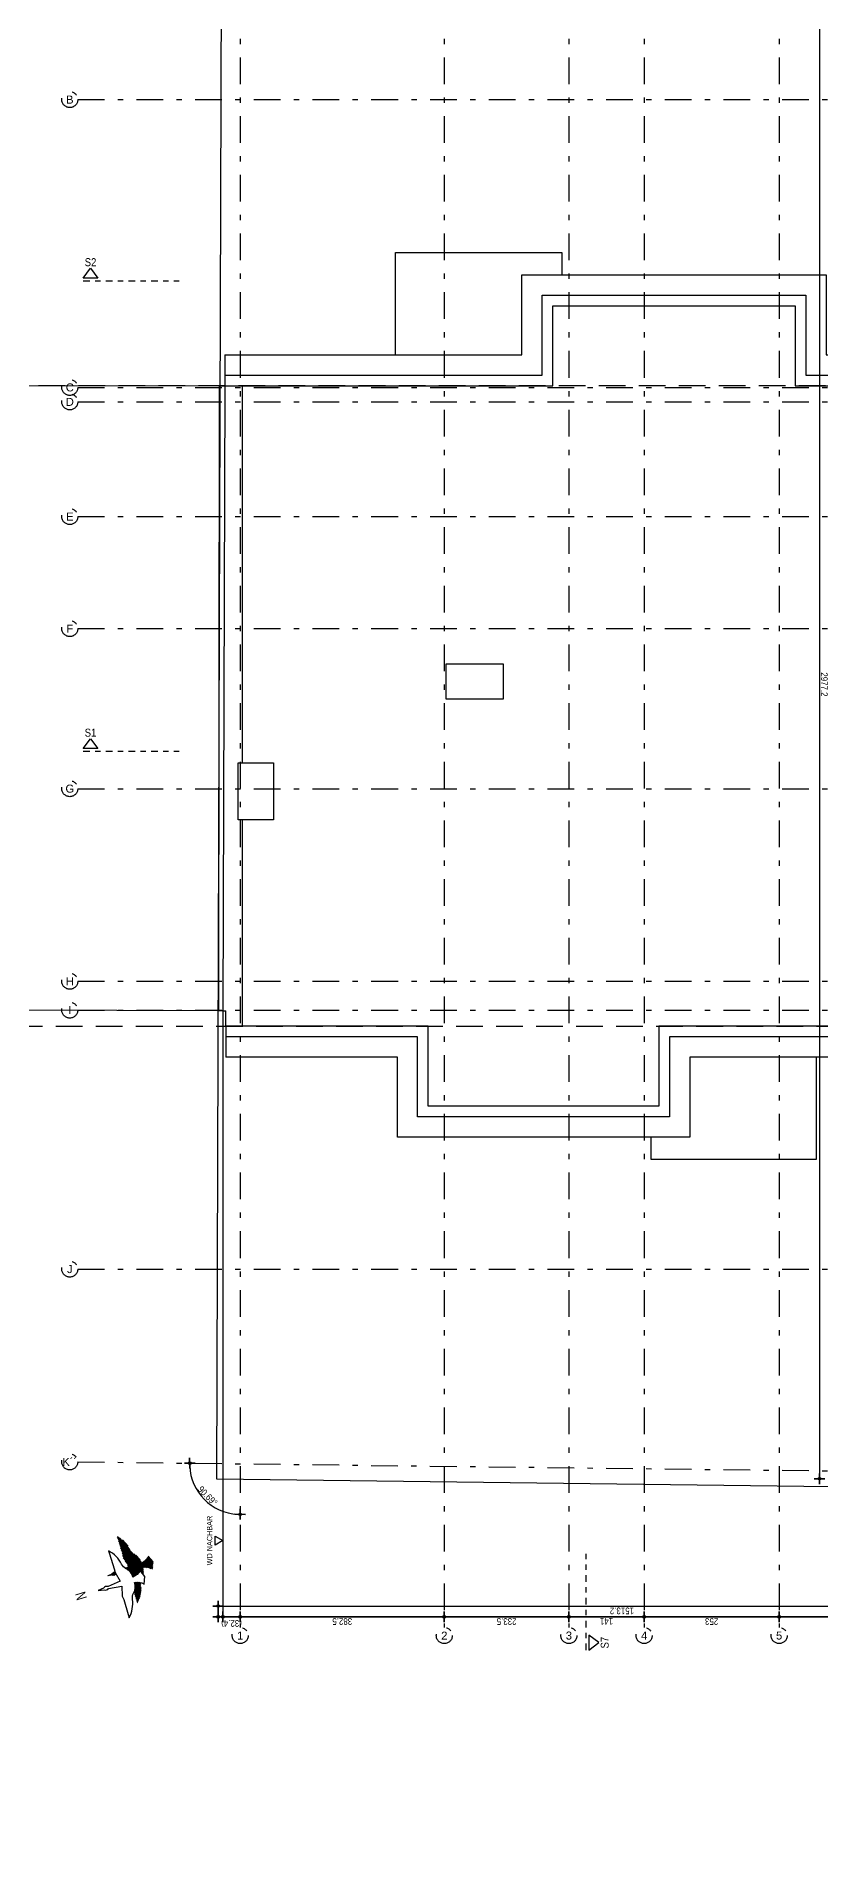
# Model space of a CAD drawing. Header units: millimetres. Extents: x 2870 to 2935, y 1632 to 1744.
# Drawn here: x 2898.77 to 2913.47, y 1651.58 to 1685.7 of the extents above; entities that cross this region are included whole.
import ezdxf
from ezdxf.enums import TextEntityAlignment as Align

# ---------------------------------------------------------------- set-up
doc = ezdxf.new("R2010")
doc.units = ezdxf.units.MM
for name, pattern in [('DASHDOT', [1, 0.5, -0.25, 0, -0.25]), ('STRICHLINIE', [0.75, 0.5, -0.25]), ('STRICHPUNKT', [1, 0.5, -0.25, 0, -0.25]), ('STRICHPUNKTX2', [2, 1, -0.5, 0, -0.5])]:
    doc.linetypes.add(name, pattern=pattern)
for name, color, linetype in [('01-BFL-G00-L05-M0', 10, 'Continuous'), ('01-SCH-G00-L05-M0', 8, 'STRICHPUNKTX2'), ('02-ANS-G00-L05-M0', 8, 'Continuous'), ('02-AXO-G00-L05-M0', 8, 'STRICHPUNKT'), ('02-DIM-G00-L05-ACHSEN', 8, 'Continuous'), ('02-DIM-G00-L05-ROHBAU', 8, 'Continuous'), ('02-TWB-G00-L05-M0', 5, 'Continuous'), ('07-TXT---------M0', 8, 'Continuous'), ('09-VER-G00-L05-GEBÄUDE', 5, 'Continuous'), ('09-VER-G00-L05-GRUNDSTÜCKSGRENZE', 161, 'Continuous')]:
    doc.layers.add(name, color=color, linetype=linetype)
doc.styles.add('ARIAL', font='arial.ttf', dxfattribs={"width": 0.85})
doc.styles.add('NORM7', font='norm.shx', dxfattribs={"width": 0.65})
doc.styles.get("Standard").update_dxf_attribs({"font": 'arial.ttf'})
doc.dimstyles.new('pp chromy&schneider', dxfattribs={"dimscale": 0.005, "dimtxt": 25, "dimasz": 10, "dimexe": 0, "dimexo": 0, "dimgap": 5, "dimtad": 1, "dimdec": 1, "dimlfac": 100, "dimrnd": 0.1, "dimzin": 9, "dimdsep": 46, "dimtxsty": 'ARIAL', "dimblk": 'c&s kote', "dimcen": 0, "dimse1": 1, "dimse2": 1, "dimclrd": 8, "dimclrt": 8, "dimadec": 0, "dimazin": 0, "dimtfac": 0.75, "dimtdec": 1, "dimtix": 1, "dimtmove": 2, "dimatfit": 0, "dimldrblk": 'NONE', "dimfxl": 1, "dimtolj": 1, "dimlwd": -1, "dimarcsym": 0})

# ---------------------------------------------------------------- blocks, each defined once
blk = doc.blocks.new('c&s kote')
at = {"color": 8}
for p, q in [((0, -2), (0, 2)), ((0, 2), (0, -2)), ((-2, 0), (2, 0)), ((2, 0), (-2, 0))]:
    blk.add_line(p, q, dxfattribs=at)
blk.add_circle((0, 0), 0.5, dxfattribs=at)
blk = doc.blocks.new('*D1533')
at = {"layer": '02-DIM-G00-L05-ROHBAU', "color": 8, "transparency": 16777216}
blk.add_line((2902.229, 1656.276), (2917.261, 1656.276), dxfattribs=at)
at = {"layer": '02-DIM-G00-L05-ROHBAU', "color": 8, "transparency": 16777216, "xscale": 0.05, "yscale": 0.05, "zscale": 0.05, "rotation": 180}
blk.add_blockref('c&s kote', (2902.179, 1656.276), dxfattribs=at)
at = {"layer": '02-DIM-G00-L05-ROHBAU', "color": 8, "transparency": 16777216, "xscale": 0.05, "yscale": 0.05, "zscale": 0.05}
blk.add_blockref('c&s kote', (2917.311, 1656.276), dxfattribs=at)
at = {"layer": '02-DIM-G00-L05-ROHBAU', "color": 8, "transparency": 16777216, "insert": (2909.745, 1656.187), "char_height": 0.125, "attachment_point": 5, "rotation": 180, "style": 'ARIAL'}
blk.add_mtext('\\A1;1513.2', dxfattribs=at)
blk = doc.blocks.new('_None')
blk = doc.blocks.new('*D1534')
at = {"layer": '02-DIM-G00-L05-ROHBAU', "color": 8, "transparency": 16777216}
blk.add_line((2902.229, 1656.076), (2929.761, 1656.076), dxfattribs=at)
at = {"layer": '02-DIM-G00-L05-ROHBAU', "color": 8, "transparency": 16777216, "xscale": 0.05, "yscale": 0.05, "zscale": 0.05, "rotation": 180}
blk.add_blockref('c&s kote', (2902.179, 1656.076), dxfattribs=at)
at = {"layer": '02-DIM-G00-L05-ROHBAU', "color": 8, "transparency": 16777216, "xscale": 0.05, "yscale": 0.05, "zscale": 0.05}
blk.add_blockref('c&s kote', (2929.811, 1656.076), dxfattribs=at)
at = {"layer": '02-DIM-G00-L05-ROHBAU', "color": 8, "transparency": 16777216, "insert": (2915.995, 1655.987), "char_height": 0.125, "attachment_point": 5, "rotation": 180, "style": 'ARIAL'}
blk.add_mtext('\\A1;2763.2', dxfattribs=at)
blk = doc.blocks.new('schnittführung')
at = {"color": 4, "linetype": 'DASHDOT', "ltscale": 0.25}
blk.add_line((0.237, -0.138), (0.237, 1.662), dxfattribs=at)
blk.add_line((0.237, -0.138), (0.237, 1.662), dxfattribs=at)
blk.add_line((0.237, -0.138), (0.237, 1.662), dxfattribs=at)
at = {"color": 4}
blk.add_lwpolyline([(0.187, 0.138), (0.187, -0.138), (0, 0)], close=True, dxfattribs=at)
at = {"layer": '07-TXT---------M0', "color": 9, "style": 'ARIAL', "text_generation_flag": 6, "width": 0.85}
blk.add_attdef('SCHNITT', text='', height=0.15, rotation=270, dxfattribs=at).set_placement((-0.037, 0), align=Align.CENTER)
blk = doc.blocks.new('*X28')
at = {"color": 0}
for p, q in [((18.51, 8.999), (18.515, 9.005)), ((18.516, 8.97), (18.528, 8.982)), ((18.522, 8.94), (18.54, 8.959)), ((18.527, 8.911), (18.553, 8.936)), ((18.533, 8.881), (18.566, 8.914)), ((18.536, 8.778), (18.606, 8.848)), ((18.539, 8.852), (18.578, 8.891)), ((18.539, 8.816), (18.591, 8.868)), ((18.542, 8.749), (18.626, 8.833)), ((18.554, 8.725), (18.642, 8.813)), ((18.569, 8.705), (18.654, 8.79)), ((18.637, 7.995), (19.145, 8.503)), ((18.653, 7.799), (19.461, 8.607)), ((18.655, 8.755), (18.661, 8.762)), ((18.656, 7.979), (19.192, 8.515)), ((18.677, 7.964), (19.24, 8.528)), ((18.688, 7.799), (19.517, 8.628)), ((18.699, 7.951), (19.293, 8.545)), ((18.721, 7.938), (19.349, 8.566)), ((18.725, 7.801), (19.573, 8.648)), ((18.745, 7.926), (19.405, 8.587)), ((18.767, 7.807), (19.629, 8.669)), ((18.814, 7.819), (19.685, 8.69)), ((18.848, 7.817), (19.741, 8.71)), ((18.854, 7.788), (19.803, 8.737)), ((18.858, 7.756), (19.838, 8.736)), ((19.436, 8.299), (19.802, 8.665)), ((19.535, 8.363), (19.738, 8.566)), ((17.667, 7.945), (17.679, 7.956)), ((17.691, 7.933), (17.73, 7.972)), ((17.716, 7.923), (17.782, 7.989)), ((17.741, 7.913), (17.838, 8.01)), ((17.767, 7.903), (17.894, 8.03)), ((17.794, 7.894), (17.95, 8.051)), ((17.821, 7.886), (18.006, 8.071)), ((17.849, 7.879), (18.041, 8.071)), ((17.877, 7.872), (18.069, 8.063)), ((17.907, 7.866), (18.097, 8.057)), ((17.937, 7.861), (18.128, 8.052)), ((17.968, 7.857), (18.161, 8.049)), ((18, 7.853), (18.196, 8.049)), ((18.033, 7.851), (18.234, 8.052)), ((18.068, 7.85), (18.276, 8.059)), ((18.103, 7.85), (18.325, 8.072)), ((18.14, 7.852), (18.35, 8.061)), ((18.179, 7.855), (18.355, 8.031)), ((18.219, 7.86), (18.358, 7.999)), ((18.262, 7.867), (18.359, 7.965)), ((18.304, 7.875), (18.358, 7.928)), ((18.342, 7.877), (18.352, 7.887)), ((18.526, 8.132), (18.55, 8.155)), ((18.539, 8.109), (18.629, 8.199)), ((18.553, 8.088), (18.832, 8.367)), ((18.568, 8.067), (18.845, 8.344)), ((18.583, 8.048), (18.857, 8.321)), ((18.6, 8.029), (18.917, 8.345)), ((18.618, 8.011), (19.038, 8.431)), ((18.742, 8.312), (18.82, 8.39)), ((18.785, 8.391), (18.808, 8.413)), ((18.859, 7.722), (19.023, 7.886)), ((19.037, 7.9), (19.293, 8.156)), ((19.107, 7.935), (19.256, 8.084)), ((18.82, 7.506), (19.097, 7.783)), ((18.829, 7.55), (19.08, 7.802)), ((18.845, 7.602), (19.064, 7.821)), ((18.854, 7.646), (19.05, 7.842)), ((18.854, 7.505), (19.114, 7.765)), ((18.858, 7.686), (19.036, 7.864)), ((18.889, 7.504), (19.133, 7.748)), ((18.923, 7.503), (19.152, 7.732)), ((18.957, 7.502), (19.173, 7.717)), ((18.992, 7.501), (19.194, 7.703)), ((19.026, 7.5), (19.216, 7.69)), ((19.061, 7.499), (19.24, 7.679))]:
    blk.add_line(p, q, dxfattribs=at)
blk = doc.blocks.new('nordente')
blk.add_line((-0.464, -0.529), (-0.461, -0.54))
blk.add_lwpolyline([(0.89, 0.003), (0.671, 0.036, 0.372109), (0.492, 0.036), (-0.006, 0.104), (0.091, 0.466), (0.077, 0.605), (0.077, 1.193), (0.084, 1.315, 0.167923), (-0.239, 0.696, -0.165355), (-0.351, 0.48, 0.21005), (-0.504, 0.107, -0.179114), (-0.831, 0.271), (-0.938, 0.003), (-0.831, -0.265, -0.179114), (-0.504, -0.102, 0.21005), (-0.351, -0.474, -0.165355), (-0.239, -0.69, 0.167923), (0.084, -1.309), (0.077, -1.188), (0.077, -0.599), (0.091, -0.46), (-0.006, -0.098), (0.492, -0.031, 0.372109), (0.671, -0.031)], format="xyb", close=True)
at = {"xscale": 1.124999999999997, "yscale": 1.124999999999997, "zscale": 1.124999999999997, "rotation": 249.7859252661306}
blk.add_blockref('*X28', (-1.902, 22.615), dxfattribs=at)
at = {"style": 'NORM7', "width": 0.75}
blk.add_text('N', height=0.394, rotation=270, dxfattribs=at).set_placement((1.368, 0.003), align=Align.CENTER)
blk = doc.blocks.new('*D865')
at = {"layer": '02-DIM-G00-L05-ROHBAU', "color": 8, "transparency": 16777216}
blk.add_line((2913.448, 1688.386), (2913.448, 1658.713), dxfattribs=at)
at = {"layer": '02-DIM-G00-L05-ROHBAU', "color": 8, "transparency": 16777216, "xscale": 0.05, "yscale": 0.05, "zscale": 0.05}
for p, rotation in [((2913.448, 1688.436), 90), ((2913.448, 1658.663), 270)]:
    blk.add_blockref('c&s kote', p, dxfattribs=dict(at, rotation=rotation))
at = {"layer": '02-DIM-G00-L05-ROHBAU', "color": 8, "transparency": 16777216, "insert": (2913.537, 1673.55), "char_height": 0.125, "attachment_point": 5, "rotation": 270, "style": 'ARIAL'}
blk.add_mtext('\\A1;2977.2', dxfattribs=at)
blk = doc.blocks.new('*D1146')
at = {"layer": '02-DIM-G00-L05-ACHSEN', "color": 8, "transparency": 16777216}
blk.add_arc((2930.761, 1688.336), 0.378, 7.5792, 82.4208, dxfattribs=at)
at = {"layer": '02-DIM-G00-L05-ACHSEN', "color": 8, "transparency": 16777216, "xscale": 0.05, "yscale": 0.05, "zscale": 0.05}
for p, rotation in [((2930.761, 1688.714), 176.2103799030718), ((2931.139, 1688.336), 273.7896200982607)]:
    blk.add_blockref('c&s kote', p, dxfattribs=dict(at, rotation=rotation))
at = {"layer": '02-DIM-G00-L05-ACHSEN', "color": 8, "transparency": 16777216, "insert": (2931.091, 1688.666), "char_height": 0.125, "attachment_point": 5, "rotation": 315, "style": 'ARIAL'}
blk.add_mtext('\\A1;90.00°', dxfattribs=at)
blk = doc.blocks.new('*D1177')
at = {"layer": '02-DIM-G00-L05-ACHSEN', "color": 8, "transparency": 16777216}
blk.add_line((2915.831, 1656.076), (2912.741, 1656.076), dxfattribs=at)
at = {"layer": '02-DIM-G00-L05-ACHSEN', "color": 8, "transparency": 16777216, "xscale": 0.05, "yscale": 0.05, "zscale": 0.05, "rotation": 180}
blk.add_blockref('c&s kote', (2912.691, 1656.076), dxfattribs=at)
at = {"layer": '02-DIM-G00-L05-ACHSEN', "color": 8, "transparency": 16777216, "xscale": 0.05, "yscale": 0.05, "zscale": 0.05}
blk.add_blockref('c&s kote', (2915.881, 1656.076), dxfattribs=at)
at = {"layer": '02-DIM-G00-L05-ACHSEN', "color": 8, "transparency": 16777216, "insert": (2914.286, 1655.987), "char_height": 0.125, "attachment_point": 5, "rotation": 180, "style": 'ARIAL'}
blk.add_mtext('\\A1;319', dxfattribs=at)
blk = doc.blocks.new('*D1178')
at = {"layer": '02-DIM-G00-L05-ACHSEN', "color": 8, "transparency": 16777216}
blk.add_line((2912.641, 1656.076), (2910.211, 1656.076), dxfattribs=at)
at = {"layer": '02-DIM-G00-L05-ACHSEN', "color": 8, "transparency": 16777216, "xscale": 0.05, "yscale": 0.05, "zscale": 0.05, "rotation": 180}
blk.add_blockref('c&s kote', (2910.161, 1656.076), dxfattribs=at)
at = {"layer": '02-DIM-G00-L05-ACHSEN', "color": 8, "transparency": 16777216, "xscale": 0.05, "yscale": 0.05, "zscale": 0.05}
blk.add_blockref('c&s kote', (2912.691, 1656.076), dxfattribs=at)
at = {"layer": '02-DIM-G00-L05-ACHSEN', "color": 8, "transparency": 16777216, "insert": (2911.426, 1655.987), "char_height": 0.125, "attachment_point": 5, "rotation": 180, "style": 'ARIAL'}
blk.add_mtext('\\A1;253', dxfattribs=at)
blk = doc.blocks.new('*D1179')
at = {"layer": '02-DIM-G00-L05-ACHSEN', "color": 8, "transparency": 16777216}
blk.add_line((2910.111, 1656.076), (2908.801, 1656.076), dxfattribs=at)
at = {"layer": '02-DIM-G00-L05-ACHSEN', "color": 8, "transparency": 16777216, "xscale": 0.05, "yscale": 0.05, "zscale": 0.05, "rotation": 180}
blk.add_blockref('c&s kote', (2908.751, 1656.076), dxfattribs=at)
at = {"layer": '02-DIM-G00-L05-ACHSEN', "color": 8, "transparency": 16777216, "xscale": 0.05, "yscale": 0.05, "zscale": 0.05}
blk.add_blockref('c&s kote', (2910.161, 1656.076), dxfattribs=at)
at = {"layer": '02-DIM-G00-L05-ACHSEN', "color": 8, "transparency": 16777216, "insert": (2909.456, 1655.988), "char_height": 0.125, "attachment_point": 5, "rotation": 180, "style": 'ARIAL'}
blk.add_mtext('\\A1;141', dxfattribs=at)
blk = doc.blocks.new('*D1180')
at = {"layer": '02-DIM-G00-L05-ACHSEN', "color": 8, "transparency": 16777216}
blk.add_line((2908.701, 1656.076), (2906.466, 1656.076), dxfattribs=at)
at = {"layer": '02-DIM-G00-L05-ACHSEN', "color": 8, "transparency": 16777216, "xscale": 0.05, "yscale": 0.05, "zscale": 0.05, "rotation": 180}
blk.add_blockref('c&s kote', (2906.416, 1656.076), dxfattribs=at)
at = {"layer": '02-DIM-G00-L05-ACHSEN', "color": 8, "transparency": 16777216, "xscale": 0.05, "yscale": 0.05, "zscale": 0.05}
blk.add_blockref('c&s kote', (2908.751, 1656.076), dxfattribs=at)
at = {"layer": '02-DIM-G00-L05-ACHSEN', "color": 8, "transparency": 16777216, "insert": (2907.584, 1655.987), "char_height": 0.125, "attachment_point": 5, "rotation": 180, "style": 'ARIAL'}
blk.add_mtext('\\A1;233.5', dxfattribs=at)
blk = doc.blocks.new('*D1181')
at = {"layer": '02-DIM-G00-L05-ACHSEN', "color": 8, "transparency": 16777216}
blk.add_line((2906.366, 1656.076), (2902.641, 1656.076), dxfattribs=at)
at = {"layer": '02-DIM-G00-L05-ACHSEN', "color": 8, "transparency": 16777216, "xscale": 0.05, "yscale": 0.05, "zscale": 0.05, "rotation": 180}
blk.add_blockref('c&s kote', (2902.591, 1656.076), dxfattribs=at)
at = {"layer": '02-DIM-G00-L05-ACHSEN', "color": 8, "transparency": 16777216, "xscale": 0.05, "yscale": 0.05, "zscale": 0.05}
blk.add_blockref('c&s kote', (2906.416, 1656.076), dxfattribs=at)
at = {"layer": '02-DIM-G00-L05-ACHSEN', "color": 8, "transparency": 16777216, "insert": (2904.504, 1655.987), "char_height": 0.125, "attachment_point": 5, "rotation": 180, "style": 'ARIAL'}
blk.add_mtext('\\A1;382.5', dxfattribs=at)
blk = doc.blocks.new('*D1182')
at = {"layer": '02-DIM-G00-L05-ACHSEN', "color": 0, "lineweight": -2, "transparency": 16777216}
blk.add_line((2902.267, 1667.43), (2902.267, 1656.076), dxfattribs=at)
at = {"layer": '02-DIM-G00-L05-ACHSEN', "color": 8, "transparency": 16777216}
for p, q in [((2902.217, 1656.076), (2902.167, 1656.076)), ((2902.591, 1656.076), (2902.267, 1656.076)), ((2902.641, 1656.076), (2902.691, 1656.076))]:
    blk.add_line(p, q, dxfattribs=at)
at = {"layer": '02-DIM-G00-L05-ACHSEN', "color": 8, "transparency": 16777216, "xscale": 0.05, "yscale": 0.05, "zscale": 0.05}
blk.add_blockref('c&s kote', (2902.267, 1656.076), dxfattribs=at)
at = {"layer": '02-DIM-G00-L05-ACHSEN', "color": 8, "transparency": 16777216, "xscale": 0.05, "yscale": 0.05, "zscale": 0.05, "rotation": 180}
blk.add_blockref('c&s kote', (2902.591, 1656.076), dxfattribs=at)
at = {"layer": '02-DIM-G00-L05-ACHSEN', "color": 8, "transparency": 16777216, "insert": (2902.429, 1655.969), "char_height": 0.125, "attachment_point": 5, "rotation": 180, "style": 'ARIAL'}
blk.add_mtext('\\A1;(32.4)', dxfattribs=at)
blk = doc.blocks.new('01-HK3')
blk.add_lwpolyline([(0, 0), (0.042, 0.073), (-0.042, 0.073)], close=True)
at = {"color": 0, "style": 'ARIAL', "width": 0.85}
blk.add_attdef('HEIGHT', text='', height=0.05, dxfattribs=at).set_placement((0, 0.35), align=Align.TOP_CENTER)
blk = doc.blocks.new('*D1185')
at = {"layer": '02-DIM-G00-L05-ACHSEN', "color": 8, "transparency": 16777216}
blk.add_arc((2902.591, 1658.942), 0.947, 182.3395, 266.973, dxfattribs=at)
at = {"layer": '02-DIM-G00-L05-ACHSEN', "color": 8, "transparency": 16777216, "xscale": 0.05, "yscale": 0.05, "zscale": 0.05}
for p, rotation in [((2901.645, 1658.954), 90.82598231942208), ((2902.591, 1657.996), 358.4865013265444)]:
    blk.add_blockref('c&s kote', p, dxfattribs=dict(at, rotation=rotation))
at = {"layer": '02-DIM-G00-L05-ACHSEN', "color": 8, "transparency": 16777216, "insert": (2901.981, 1658.34), "char_height": 0.125, "attachment_point": 5, "rotation": 314.6562, "style": 'ARIAL'}
blk.add_mtext('\\A1;90.69°', dxfattribs=at)
blk = doc.blocks.new('*D1186')
at = {"layer": '02-DIM-G00-L05-ACHSEN', "color": 8, "transparency": 16777216}
blk.add_arc((2930.761, 1658.604), 0.916, 273.127, 356.1855, dxfattribs=at)
at = {"layer": '02-DIM-G00-L05-ACHSEN', "color": 8, "transparency": 16777216, "xscale": 0.05, "yscale": 0.05, "zscale": 0.05}
for p, rotation in [((2931.677, 1658.593), 87.74900272405888), ((2930.761, 1657.688), 181.5634809221948)]:
    blk.add_blockref('c&s kote', p, dxfattribs=dict(at, rotation=rotation))
at = {"layer": '02-DIM-G00-L05-ACHSEN', "color": 8, "transparency": 16777216, "insert": (2931.468, 1657.889), "char_height": 0.125, "attachment_point": 5, "rotation": 224.6562, "style": 'ARIAL'}
blk.add_mtext('\\A1;89.31°', dxfattribs=at)

msp = doc.modelspace()

# ---------------------------------------------------------------- linework, layer by layer
at = {"layer": '01-BFL-G00-L05-M0', "linetype": 'STRICHLINIE'}
msp.add_lwpolyline([(2917.3111, 1679.1458), (2887.1716, 1679.1458), (2887.1972, 1688.4988), (2887.2238, 1693.73), (2917.3654, 1693.8048), (2917.3111, 1688.579), (2917.3111, 1679.1458)], close=True, dxfattribs=at)
msp.add_lwpolyline([(2887.1083, 1656.0203), (2887.1387, 1667.1458), (2917.3111, 1667.1458), (2917.3111, 1658.3711), (2917.2193, 1646.5082)], dxfattribs=at)
at = {"layer": '02-ANS-G00-L05-M0', "color": 253}
for p, q in [((2908.4511, 1679.1458), (2908.4511, 1680.6458)), ((2908.4511, 1680.6458), (2912.9911, 1680.6458)), ((2912.9911, 1680.6458), (2912.9911, 1679.1458)), ((2902.3042, 1679.1458), (2908.4511, 1679.1458)), ((2912.9911, 1679.1458), (2914.7611, 1679.1458)), ((2902.3211, 1667.1458), (2902.3211, 1667.43)), ((2906.1161, 1667.1458), (2902.3211, 1667.1458)), ((2906.1161, 1665.6458), (2906.1161, 1667.1458)), ((2916.8111, 1667.1458), (2910.4361, 1667.1458)), ((2910.4361, 1667.1458), (2910.4361, 1665.6458)), ((2910.4361, 1665.6458), (2906.1161, 1665.6458))]:
    msp.add_line(p, q, dxfattribs=at)
for points in [[(2905.5011, 1679.7258), (2905.5011, 1681.6458), (2908.6211, 1681.6458), (2908.6211, 1681.2258)], [(2902.3042, 1679.7258), (2907.8711, 1679.7258), (2907.8711, 1681.2258), (2913.5711, 1681.2258), (2913.5711, 1679.7258), (2914.7611, 1679.7258)], [(2902.3042, 1679.3458), (2908.2511, 1679.3458), (2908.2511, 1680.8458), (2913.1911, 1680.8458), (2913.1911, 1679.3458), (2914.7611, 1679.3458)], [(2902.6311, 1679.1458), (2902.6311, 1672.0808)], [(2902.6311, 1671.0108), (2902.6311, 1667.1545)], [(2902.2671, 1667.43), (2902.3211, 1667.43)], [(2902.3211, 1667.1458), (2902.3211, 1666.5658)], [(2914.7611, 1666.9458), (2910.6361, 1666.9458), (2910.6361, 1665.4458), (2905.9161, 1665.4458), (2905.9161, 1666.9458), (2902.3211, 1666.9458)], [(2914.7611, 1666.5658), (2911.0161, 1666.5658), (2911.0161, 1665.0658), (2905.5361, 1665.0658), (2905.5361, 1666.5658), (2902.3211, 1666.5658)], [(2913.3861, 1666.5658), (2913.3861, 1664.6458), (2910.2911, 1664.6458), (2910.2911, 1665.0658)]]:
    msp.add_lwpolyline(points, dxfattribs=at)
at = {"layer": '02-ANS-G00-L05-M0'}
msp.add_lwpolyline([(2902.3042, 1679.7258), (2902.3042, 1679.1458)], dxfattribs=at)
at = {"layer": '02-ANS-G00-L05-M0', "color": 253}
for points in [[(2906.4511, 1673.9358), (2907.5211, 1673.9358), (2907.5211, 1673.2708), (2906.4511, 1673.2708)], [(2902.5511, 1672.0808), (2903.2161, 1672.0808), (2903.2161, 1671.0108), (2902.5511, 1671.0108)]]:
    msp.add_lwpolyline(points, close=True, dxfattribs=at)
at = {"layer": '02-AXO-G00-L05-M0'}
for points in [[(2902.5911, 1690.7995), (2902.5911, 1655.872)], [(2906.4161, 1690.7995), (2906.4161, 1655.872)], [(2908.7511, 1690.7995), (2908.7511, 1655.872)], [(2910.1611, 1690.7995), (2910.1611, 1655.872)], [(2912.6911, 1690.7995), (2912.6911, 1655.872)], [(2899.5485, 1684.5108), (2933.1611, 1684.5108)], [(2899.5485, 1679.1158), (2933.1611, 1679.1158)], [(2899.5485, 1678.8458), (2933.1611, 1678.8458)], [(2899.5485, 1676.6958), (2933.1611, 1676.6958)], [(2899.5485, 1674.5958), (2933.1611, 1674.5958)], [(2899.5485, 1671.5958), (2933.1611, 1671.5958)], [(2899.5485, 1667.9858), (2933.1611, 1667.9858)], [(2899.5485, 1667.4458), (2933.1611, 1667.4458)], [(2899.5485, 1662.5908), (2933.1611, 1662.5908)], [(2899.5485, 1658.9789), (2933.1611, 1658.5756)]]:
    msp.add_lwpolyline(points, dxfattribs=at)
for centre in [(2899.3985, 1684.5108), (2899.3985, 1679.1158), (2899.3985, 1678.8458), (2899.3985, 1676.6958), (2899.3985, 1674.5958), (2899.3985, 1671.5958), (2899.3985, 1667.9858), (2899.3985, 1667.4458), (2899.3985, 1662.5908), (2899.3968, 1658.9789), (2902.5911, 1655.722), (2906.4161, 1655.722), (2908.7511, 1655.722), (2910.1611, 1655.722), (2912.6911, 1655.722)]:
    msp.add_circle(centre, 0.15, dxfattribs=at)
at = {"layer": '02-TWB-G00-L05-M0'}
msp.add_lwpolyline([(2875.0434, 1632.3243), (2875.1292, 1669.8061), (2875.2129, 1688.5065), (2886.0624, 1688.5797), (2885.9094, 1675.2767), (2890.761, 1675.2477), (2890.837, 1679.1638), (2902.2003, 1679.1466), (2902.2003, 1679.1466), (2902.1853, 1667.4299), (2890.7523, 1667.4684), (2890.7957, 1671.587), (2885.8962, 1671.6013), (2885.8589, 1656.0994)], dxfattribs=at)
at = {"layer": '09-VER-G00-L05-GEBÄUDE', "ltscale": 1}
msp.add_lwpolyline([(2902.2003, 1679.1466), (2902.3042, 1679.1461), (2902.2671, 1667.43), (2902.1853, 1667.4299)], dxfattribs=at)
at = {"layer": '09-VER-G00-L05-GRUNDSTÜCKSGRENZE'}
msp.add_lwpolyline([(2929.8111, 1658.3224), (2918.648, 1658.4497), (2902.1529, 1658.6532), (2902.2453, 1688.5972), (2875.3273, 1688.5461), (2875.1973, 1688.5468), (2875.2798, 1704.7145), (2875.2896, 1706.6268), (2890.2833, 1706.743), (2912.6461, 1706.7985), (2912.5284, 1688.616), (2912.6626, 1688.6169), (2929.8111, 1688.6495)], close=True, dxfattribs=at)

# ---------------------------------------------------------------- block references
at = {"layer": '01-SCH-G00-L05-M0', "rotation": 270}
for p, values in [((2899.7863, 1681.352), {'SCHNITT': 'S2'}), ((2899.7863, 1672.5333), {'SCHNITT': 'S1'})]:
    msp.add_blockref('schnittführung', p, dxfattribs=at).add_auto_attribs(values)
at = {"layer": '01-SCH-G00-L05-M0'}
ref = msp.add_blockref('schnittführung', (2909.31, 1655.5901), dxfattribs=dict(at, xscale=-1, rotation=359.9999999983325))
ref.add_attrib('SCHNITT', 'S7', dxfattribs={"layer": '07-TXT---------M0', "color": 9, "extrusion": (0, 0, -1), "height": 0.15, "rotation": 270, "style": 'ARIAL', "text_generation_flag": 2, "width": 0.85}).set_placement((-2909.3473, 1655.5901), align=Align.TOP_CENTER)
at = {"layer": '02-ANS-G00-L05-M0', "xscale": 0.5000000000174988, "yscale": 0.5000000000174988, "zscale": 0.5, "rotation": 197.0465412750383}
msp.add_blockref('nordente', (2900.3562, 1656.6968), dxfattribs=at)
at = {"layer": '02-DIM-G00-L05-ACHSEN'}
ref = msp.add_blockref('01-HK3', (2902.2671, 1657.5042), dxfattribs=dict(at, xscale=-2.000000000014551, yscale=2.000000000014344, zscale=2, rotation=89.9999999766546))
ref.add_attrib('HEIGHT', 'WD NACHBAR', dxfattribs={"layer": '0', "color": 0, "extrusion": (0, 0, -1), "height": 0.1, "rotation": 270, "style": 'ARIAL', "text_generation_flag": 2, "width": 0.85}).set_placement((-2901.9671, 1657.5042), align=Align.TOP_CENTER)

# ---------------------------------------------------------------- texts
at = {"layer": '02-AXO-G00-L05-M0', "char_height": 0.15, "width": 0.3033, "attachment_point": 5, "rotation": 0}
for s, insert in [('{\\fArial|b0|i0|c0|p34;B}', (2899.3985, 1684.5108)), ('{\\fArial|b0|i0|c0|p34;C}', (2899.3985, 1679.1158)), ('{\\fArial|b0|i0|c0|p34;K´´}', (2899.3968, 1658.9789)), ('{\\fArial|b0|i0|c0|p34;1}', (2902.5911, 1655.722)), ('{\\fArial|b0|i0|c0|p34;2}', (2906.4161, 1655.722)), ('{\\fArial|b0|i0|c0|p34;3}', (2908.7511, 1655.722)), ('{\\fArial|b0|i0|c0|p34;4}', (2910.1611, 1655.722))]:
    msp.add_mtext(s, dxfattribs=dict(at, insert=insert))
at = {"layer": '02-AXO-G00-L05-M0', "char_height": 0.15, "width": 0.3033, "attachment_point": 5}
for s, insert in [('{\\fArial|b0|i0|c0|p34;D}', (2899.3985, 1678.8458)), ('{\\fArial|b0|i0|c0|p34;E}', (2899.3985, 1676.6958)), ('{\\fArial|b0|i0|c0|p34;F}', (2899.3985, 1674.5958)), ('{\\fArial|b0|i0|c0|p34;G}', (2899.3985, 1671.5958)), ('{\\fArial|b0|i0|c0|p34;H}', (2899.3985, 1667.9858)), ('{\\fArial|b0|i0|c0|p34;I}', (2899.3985, 1667.4458)), ('{\\fArial|b0|i0|c0|p34;J}', (2899.3985, 1662.5908)), ('{\\fArial|b0|i0|c0|p34;5}', (2912.6911, 1655.722))]:
    msp.add_mtext(s, dxfattribs=dict(at, insert=insert))

# ---------------------------------------------------------------- dimensions: what is measured, and where the dimension line sits
at = {"layer": '02-DIM-G00-L05-ACHSEN'}
for base, line1, line2, picture, middle in [((2931.0887, 1688.5249), ((2899.4719, 1688.3358), (2933.1611, 1688.3358)), ((2930.7611, 1690.7995), (2930.7611, 1655.872)), '*D1146', (2931.0914, 1688.666)), ((2901.7676, 1658.4757), ((2902.5911, 1690.7995), (2902.5911, 1655.872)), ((2899.5485, 1658.9789), (2933.1611, 1658.5756)), '*D1185', (2901.981, 1658.3396)), ((2931.2161, 1657.809), ((2930.7611, 1690.7995), (2930.7611, 1655.872)), ((2899.5485, 1658.9789), (2933.1611, 1658.5756)), '*D1186', (2931.4676, 1657.8894))]:
    dim = msp.add_angular_dim_2l(base=base, line1=line1, line2=line2, dimstyle='pp chromy&schneider', override={"dimzin": 8, "dimadec": 2}, dxfattribs=at)
    dim.commit()
    dim.dimension.update_dxf_attribs({"geometry": picture, "text_midpoint": middle})
dim = msp.add_linear_dim(base=(2902.2671, 1656.0758), p1=(2902.5911, 1655.872), p2=(2902.2671, 1667.43), text='(<>)', dimstyle='pp chromy&schneider', override={"dimzin": 8, "dimse2": 0}, dxfattribs=at)
dim.commit()
dim.dimension.update_dxf_attribs({"geometry": '*D1182', "text_midpoint": (2902.4291, 1655.9688)})
for base, p1, p2, picture, middle in [((2902.5911, 1656.0758), (2906.4161, 1655.872), (2902.5911, 1655.872), '*D1181', (2904.5036, 1655.9869)), ((2906.4161, 1656.0758), (2908.7511, 1655.872), (2906.4161, 1655.872), '*D1180', (2907.5836, 1655.9869)), ((2908.7511, 1656.0758), (2910.1611, 1655.872), (2908.7511, 1655.872), '*D1179', (2909.4561, 1655.988)), ((2910.1611, 1656.0758), (2912.6911, 1655.872), (2910.1611, 1655.872), '*D1178', (2911.4261, 1655.9869)), ((2912.6911, 1656.0758), (2915.8811, 1655.872), (2912.6911, 1655.872), '*D1177', (2914.2861, 1655.9869))]:
    dim = msp.add_linear_dim(base=base, p1=p1, p2=p2, dimstyle='pp chromy&schneider', override={"dimzin": 8}, dxfattribs=at)
    dim.commit()
    dim.dimension.update_dxf_attribs({"geometry": picture, "text_midpoint": middle})
at = {"layer": '02-DIM-G00-L05-ROHBAU'}
dim = msp.add_linear_dim(base=(2913.4485, 1658.6634), p1=(2917.5111, 1688.4358), p2=(2917.5111, 1658.6634), angle=90, dimstyle='pp chromy&schneider', dxfattribs=at)
dim.commit()
dim.dimension.update_dxf_attribs({"geometry": '*D865', "text_midpoint": (2913.5373, 1673.5496)})
for base, p2, picture, middle in [((2917.3111, 1656.2758), (2917.3111, 1667.1458), '*D1533', (2909.7451, 1656.1869)), ((2929.8111, 1656.0758), (2929.8111, 1658.3224), '*D1534', (2915.9951, 1655.9869))]:
    dim = msp.add_linear_dim(base=base, p1=(2902.1791, 1667.1462), p2=p2, dimstyle='pp chromy&schneider', dxfattribs=at)
    dim.commit()
    dim.dimension.update_dxf_attribs({"geometry": picture, "text_midpoint": middle})

doc.saveas('drawing.dxf')
